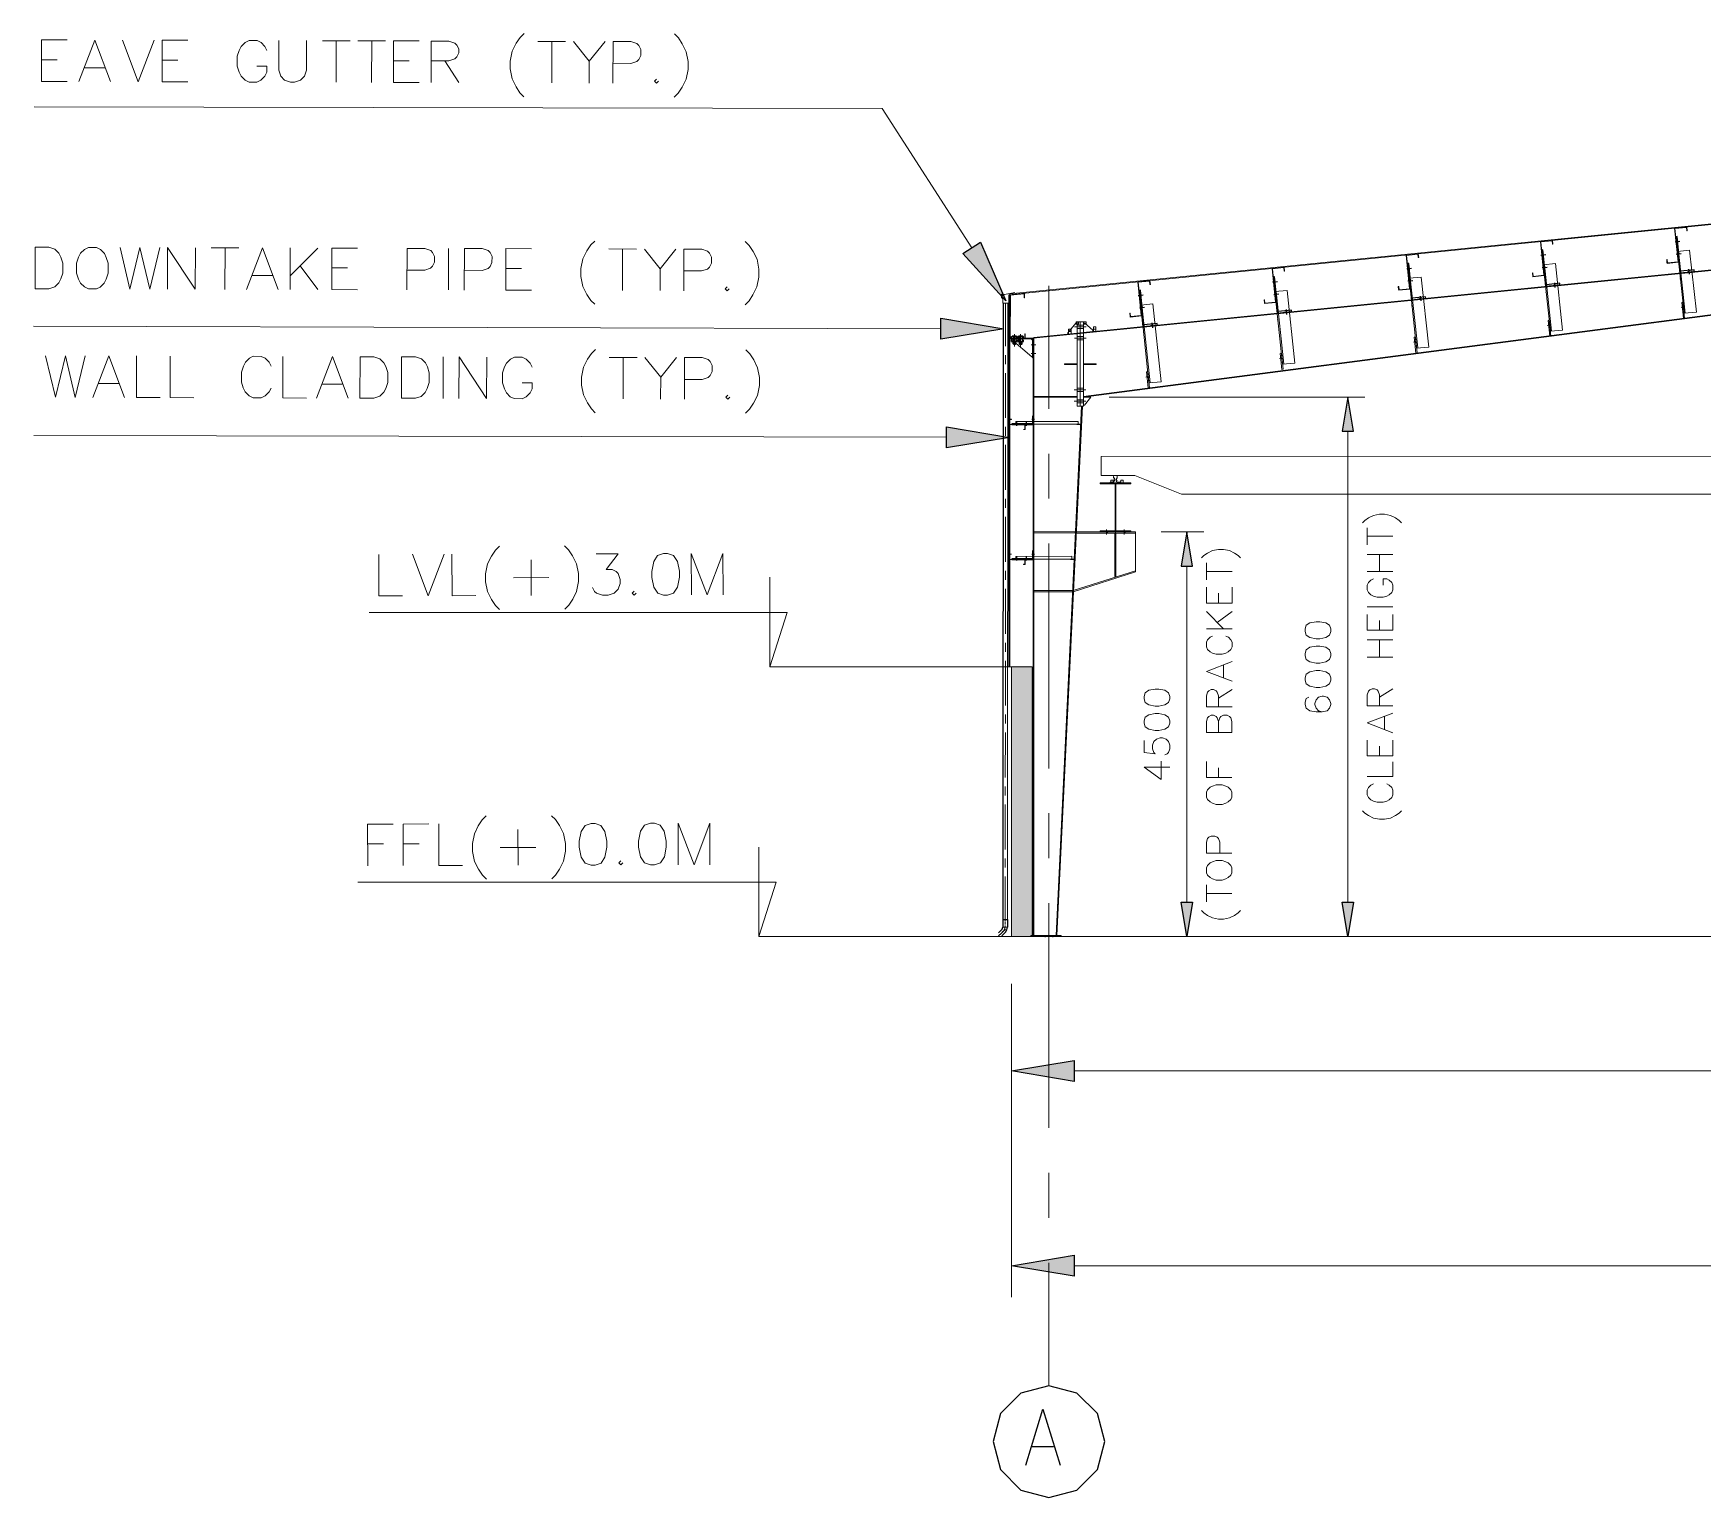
# Model space of a CAD drawing. Header units: millimetres. Extents: x 21 to 390, y 5 to 288.
# Drawn here: x 138.49 to 172.71, y 235.45 to 265.47 of the extents above; entities that cross this region are included whole.
import ezdxf

# ---------------------------------------------------------------- set-up
doc = ezdxf.new("R2010")
doc.units = ezdxf.units.MM
doc.header["$MEASUREMENT"] = 0
doc.layers.get('0').update_dxf_attribs({"linetype": 'CONTINUOUS'})

msp = doc.modelspace()

# ---------------------------------------------------------------- hatches: boundary and pattern name
for color, points in [(3, [(157.909, 261.191), (158.425, 259.989), (157.547, 260.959)]), (3, [(157.095, 259.631), (158.385, 259.413), (157.094, 259.201)]), (3, [(165.321, 257.315), (165.555, 257.315), (165.438, 258.015)]), (3, [(157.211, 257.407), (158.501, 257.19), (157.21, 256.977)]), (3, [(162.021, 254.55), (162.255, 254.55), (162.138, 255.251)]), (1, [(158.547, 252.499), (158.953, 252.499), (158.953, 246.962), (158.547, 246.962)]), (3, [(162.021, 247.657), (162.255, 247.657), (162.138, 246.956)]), (3, [(165.321, 247.657), (165.554, 247.657), (165.438, 246.956)]), (3, [(159.831, 244.417), (159.831, 243.987), (158.541, 244.202)]), (3, [(159.831, 240.421), (159.831, 239.991), (158.541, 240.206)])]:
    msp.add_hatch(color=color).paths.add_polyline_path(points)

# ---------------------------------------------------------------- linework, layer by layer
at = {"color": 2, "linetype": 'Continuous', "lineweight": 15}
for p, q in [((144.414, 265.322), (144.982, 265.32)), ((144.698, 265.321), (144.696, 264.47)), ((145.144, 265.32), (145.712, 265.318)), ((145.428, 265.319), (145.425, 264.467)), ((148.834, 265.309), (149.402, 265.307)), ((149.118, 265.308), (149.116, 264.457)), ((138.655, 264.933), (138.979, 264.932)), ((141.128, 264.926), (141.453, 264.925)), ((145.873, 264.912), (146.197, 264.911)), ((146.927, 264.909), (147.21, 264.462)), ((149.887, 264.9), (149.886, 264.454)), ((139.546, 264.769), (139.952, 264.767)), ((138.654, 264.487), (139.181, 264.486)), ((141.127, 264.48), (141.654, 264.479)), ((145.871, 264.466), (146.399, 264.465)), ((142.135, 261.076), (142.703, 261.075)), ((142.419, 261.076), (142.416, 260.224)), ((143.755, 260.22), (143.757, 261.072)), ((144.325, 261.07), (143.755, 260.504)), ((146.999, 260.211), (147.001, 261.062)), ((150.286, 261.052), (150.853, 261.051)), ((150.57, 261.052), (150.567, 260.2)), ((142.985, 260.506), (143.39, 260.505)), ((143.959, 260.706), (144.322, 260.218)), ((144.607, 260.664), (144.932, 260.663)), ((148.176, 260.653), (148.5, 260.652)), ((151.339, 260.644), (151.338, 260.198)), ((144.606, 260.218), (145.133, 260.216)), ((148.175, 260.207), (148.702, 260.205)), ((146.889, 257.988), (146.892, 258.839)), ((150.298, 258.829), (150.866, 258.828)), ((150.582, 258.829), (150.579, 257.977)), ((151.351, 258.421), (151.35, 257.975)), ((139.834, 258.293), (140.24, 258.291)), ((144.417, 258.279), (144.822, 258.278))]:
    msp.add_line(p, q, dxfattribs=at)
at = {"color": 3, "linetype": 'Continuous', "lineweight": 5}
for p, q in [((155.893, 263.933), (138.506, 263.967)), ((157.728, 261.075), (155.893, 263.933)), ((157.094, 259.416), (138.49, 259.469)), ((159.699, 259.334), (159.863, 259.534)), ((159.863, 259.534), (159.889, 259.534)), ((159.889, 259.534), (159.889, 259.327)), ((160.044, 259.534), (160.018, 259.534)), ((160.018, 259.534), (160.018, 259.34)), ((160.21, 259.385), (160.044, 259.534)), ((159.04, 259.088), (158.948, 259.088)), ((158.977, 259.077), (158.986, 259.098)), ((158.986, 259.077), (159.007, 259.098)), ((159.699, 259.308), (159.699, 259.334)), ((159.889, 259.327), (159.699, 259.308)), ((160.018, 259.34), (160.21, 259.359)), ((160.21, 259.359), (160.21, 259.385)), ((159.04, 258.911), (158.948, 258.911)), ((158.977, 258.9), (158.986, 258.922)), ((158.986, 258.9), (159.007, 258.922)), ((159.001, 258.03), (159.889, 258.03)), ((159.001, 258.016), (159.889, 258.016)), ((160.544, 258.016), (165.788, 258.015)), ((157.21, 257.192), (138.502, 257.225)), ((165.438, 247.657), (165.438, 257.315)), ((160.634, 256.389), (160.634, 256.368)), ((160.639, 256.324), (160.662, 256.36)), ((160.693, 256.41), (160.655, 256.41)), ((160.686, 256.324), (160.709, 256.36)), ((160.713, 256.368), (160.713, 256.389)), ((160.567, 256.255), (160.567, 256.26)), ((160.781, 256.255), (160.567, 256.255)), ((160.573, 256.268), (160.634, 256.275)), ((160.634, 256.275), (160.662, 256.313)), ((160.662, 256.313), (160.662, 256.324)), ((160.686, 256.313), (160.686, 256.324)), ((160.686, 256.275), (160.713, 256.313)), ((160.713, 256.268), (160.774, 256.275)), ((160.781, 256.26), (160.781, 256.255)), ((161.61, 255.251), (162.488, 255.251)), ((162.138, 247.657), (162.138, 254.55)), ((161.681, 246.956), (162.488, 246.956)), ((164.52, 246.956), (165.788, 246.956)), ((158.541, 245.989), (158.541, 243.557)), ((158.541, 245.989), (158.541, 239.561)), ((159.831, 244.202), (195.498, 244.202)), ((233.744, 240.206), (159.831, 240.206))]:
    msp.add_line(p, q, dxfattribs=at)
at = {"color": 5, "linetype": 'Continuous', "lineweight": 5}
for p, q in [((158.492, 260.113), (196.788, 263.943)), ((158.507, 260.13), (196.788, 263.958)), ((158.492, 252.486), (158.492, 260.113)), ((158.507, 252.486), (158.507, 260.13))]:
    msp.add_line(p, q, dxfattribs=at)
at = {"color": 7, "linetype": 'Continuous', "lineweight": 5}
for p, q in [((158.986, 259.222), (196.788, 263.002)), ((158.341, 260.125), (158.347, 260.126)), ((158.341, 260.119), (158.341, 260.125)), ((158.341, 260.119), (158.362, 260.119)), ((158.341, 260.107), (158.341, 260.113)), ((158.341, 260.106), (158.347, 260.107)), ((158.344, 260.126), (158.36, 260.126)), ((158.344, 260.106), (158.36, 260.106)), ((158.347, 260.125), (158.357, 260.126)), ((158.347, 260.107), (158.347, 260.125)), ((158.347, 260.106), (158.357, 260.107)), ((158.347, 260.105), (158.347, 260.106)), ((158.347, 260.106), (158.347, 260.106)), ((158.347, 260.102), (158.357, 260.106)), ((158.347, 260.101), (158.356, 260.105)), ((158.347, 260.104), (158.347, 260.105)), ((158.347, 260.1), (158.357, 260.104)), ((158.347, 260.103), (158.347, 260.104)), ((158.347, 260.102), (158.347, 260.103)), ((158.347, 260.099), (158.356, 260.103)), ((158.347, 260.101), (158.347, 260.102)), ((158.347, 260.098), (158.357, 260.102)), ((158.347, 260.1), (158.347, 260.101)), ((158.347, 260.098), (158.356, 260.101)), ((158.347, 260.099), (158.347, 260.1)), ((158.347, 260.096), (158.357, 260.1)), ((158.347, 260.098), (158.347, 260.099)), ((158.347, 260.096), (158.356, 260.099)), ((158.347, 260.097), (158.347, 260.098)), ((158.347, 260.094), (158.357, 260.098)), ((158.347, 260.096), (158.347, 260.097)), ((158.347, 260.094), (158.355, 260.097)), ((158.347, 260.096), (158.347, 260.096)), ((158.347, 260.094), (158.347, 260.096)), ((158.347, 260.094), (158.352, 260.096)), ((158.347, 260.094), (158.35, 260.096)), ((158.348, 260.103), (158.356, 260.106)), ((158.351, 260.104), (158.357, 260.106)), ((158.353, 260.105), (158.356, 260.106)), ((158.356, 260.105), (158.357, 260.106)), ((158.356, 260.106), (158.357, 260.106)), ((158.356, 260.104), (158.357, 260.105)), ((158.356, 260.103), (158.357, 260.104)), ((158.356, 260.102), (158.357, 260.103)), ((158.356, 260.101), (158.357, 260.102)), ((158.356, 260.1), (158.357, 260.101)), ((158.356, 260.099), (158.357, 260.1)), ((158.356, 260.098), (158.357, 260.099)), ((158.356, 260.098), (158.357, 260.098)), ((158.356, 260.096), (158.357, 260.098)), ((158.356, 260.096), (158.357, 260.096)), ((158.356, 260.094), (158.357, 260.096)), ((158.357, 260.125), (158.362, 260.126)), ((158.357, 260.107), (158.357, 260.125)), ((158.357, 260.106), (158.362, 260.107)), ((158.362, 260.119), (158.362, 260.125)), ((158.362, 260.107), (158.362, 260.113)), ((160.018, 258.016), (178.403, 260.406)), ((172.27, 259.854), (172.346, 259.862)), ((169.528, 259.485), (169.604, 259.493)), ((158.951, 259.186), (158.977, 259.213)), ((158.986, 246.975), (158.986, 259.222)), ((166.784, 259.141), (166.86, 259.149)), ((164.039, 258.808), (164.114, 258.815)), ((161.298, 258.427), (161.374, 258.435)), ((160.018, 258.094), (160.018, 258.094)), ((159.906, 257.445), (159.906, 257.463)), ((160.493, 255.199), (160.493, 255.299)), ((160.854, 255.199), (160.854, 255.299)), ((161.084, 254.43), (161.084, 255.228)), ((159.775, 254.68), (159.775, 254.699)), ((158.541, 252.486), (153.591, 252.486)), ((153.362, 246.956), (236.731, 246.956)), ((158.942, 246.975), (159.561, 246.975)), ((158.942, 246.956), (158.942, 246.975)), ((159.228, 246.956), (159.244, 246.975)), ((159.236, 246.941), (159.236, 246.986)), ((159.379, 246.956), (159.396, 246.975)), ((159.388, 246.941), (159.388, 246.986)), ((159.561, 246.956), (159.561, 246.975))]:
    msp.add_line(p, q, dxfattribs=at)
at = {"color": 6, "linetype": 'Continuous', "lineweight": 5}
for p, q in [((159.001, 259.238), (196.788, 263.017)), ((160.018, 258.028), (178.403, 260.42)), ((159.001, 246.975), (159.001, 259.238)), ((159.954, 258.081), (159.955, 258.081))]:
    msp.add_line(p, q, dxfattribs=at)
at = {"color": 40, "linetype": 'Continuous', "lineweight": 25}
for p, q in [((172.248, 261.205), (172.147, 261.194)), ((169.497, 260.93), (169.396, 260.919)), ((172.274, 260.951), (172.173, 260.94)), ((166.746, 260.654), (166.645, 260.644)), ((169.523, 260.675), (169.421, 260.665)), ((172.426, 260.636), (172.436, 260.538)), ((161.244, 260.104), (161.142, 260.094)), ((163.995, 260.379), (163.894, 260.369)), ((164.021, 260.125), (163.919, 260.115)), ((166.772, 260.4), (166.67, 260.39)), ((169.675, 260.361), (169.685, 260.263)), ((161.269, 259.85), (161.168, 259.84)), ((164.173, 259.81), (164.183, 259.712)), ((166.924, 260.085), (166.934, 259.988)), ((161.422, 259.535), (161.431, 259.437)), ((158.67, 259.26), (158.68, 259.162)), ((158.649, 257.507), (158.649, 257.429)), ((158.843, 257.507), (158.843, 257.429)), ((158.96, 257.562), (159.017, 257.562)), ((158.649, 254.742), (158.649, 254.665)), ((158.843, 254.742), (158.843, 254.665)), ((158.96, 254.797), (159.017, 254.797))]:
    msp.add_line(p, q, dxfattribs=at)
at = {"color": 1, "linetype": 'Continuous', "lineweight": 5}
for p, q in [((172.174, 261.17), (172.205, 261.228)), ((169.422, 260.895), (169.453, 260.953)), ((172.199, 260.916), (172.23, 260.974)), ((166.671, 260.62), (166.702, 260.677)), ((169.448, 260.641), (169.479, 260.698)), ((172.401, 260.579), (172.459, 260.615)), ((161.169, 260.069), (161.2, 260.127)), ((163.92, 260.344), (163.951, 260.402)), ((163.946, 260.09), (163.977, 260.148)), ((166.697, 260.365), (166.728, 260.423)), ((169.65, 260.304), (169.708, 260.34)), ((158.373, 259.941), (158.368, 247.308)), ((158.467, 259.941), (158.462, 247.308)), ((161.195, 259.815), (161.226, 259.873)), ((164.147, 259.754), (164.206, 259.789)), ((166.899, 260.029), (166.957, 260.064)), ((172.299, 259.825), (172.317, 259.89)), ((172.299, 259.825), (172.317, 259.89)), ((161.396, 259.478), (161.455, 259.514)), ((169.557, 259.456), (169.576, 259.521)), ((169.557, 259.456), (169.576, 259.521)), ((158.645, 259.203), (158.704, 259.239)), ((166.813, 259.112), (166.831, 259.177)), ((166.813, 259.112), (166.831, 259.177)), ((164.067, 258.779), (164.086, 258.844)), ((164.067, 258.779), (164.086, 258.844)), ((161.327, 258.398), (161.345, 258.464)), ((161.327, 258.398), (161.345, 258.464)), ((158.628, 257.452), (158.67, 257.471)), ((158.822, 257.452), (158.864, 257.471)), ((158.974, 257.546), (158.986, 257.578)), ((159.913, 257.451), (159.898, 257.457)), ((159.913, 257.451), (159.898, 257.457)), ((158.628, 254.687), (158.67, 254.706)), ((158.822, 254.687), (158.864, 254.706)), ((158.974, 254.781), (158.986, 254.813)), ((159.783, 254.686), (159.767, 254.693)), ((159.783, 254.686), (159.767, 254.693))]:
    msp.add_line(p, q, dxfattribs=at)
at = {"color": 13, "linetype": 'Continuous', "lineweight": 5, "true_color": 0xdd6e6e}
for p, q in [((172.221, 261.005), (172.358, 259.736)), ((166.719, 260.454), (166.872, 259.023)), ((169.47, 260.729), (169.617, 259.367)), ((163.968, 260.179), (164.127, 258.689)), ((161.217, 259.904), (161.387, 258.309)), ((158.633, 257.459), (159.91, 257.463)), ((158.633, 254.694), (159.779, 254.699))]:
    msp.add_line(p, q, dxfattribs=at)
at = {"color": 8, "linetype": 'Continuous', "lineweight": 5}
for p, q in [((172.252, 260.43), (172.254, 260.45)), ((169.501, 260.155), (169.503, 260.175)), ((166.75, 259.88), (166.752, 259.9)), ((163.999, 259.605), (164.001, 259.625)), ((158.497, 259.055), (158.499, 259.075)), ((161.248, 259.33), (161.25, 259.35)), ((158.93, 257.453), (158.938, 257.453)), ((158.93, 254.689), (158.938, 254.689))]:
    msp.add_line(p, q, dxfattribs=at)
at = {"color": 2, "linetype": 'Continuous', "lineweight": 9}
for p, q in [((158.336, 260.117), (158.399, 260.117)), ((158.336, 260.116), (158.399, 260.116)), ((158.399, 260.117), (158.61, 260.162)), ((158.399, 260.116), (158.61, 260.161))]:
    msp.add_line(p, q, dxfattribs=at)
at = {"color": 7, "linetype": 'Continuous', "lineweight": 9}
for p, q in [((158.341, 260.113), (158.362, 260.113)), ((158.347, 260.094), (158.357, 260.094)), ((158.357, 260.094), (158.357, 260.094)), ((159.981, 257.826), (159.457, 246.975))]:
    msp.add_line(p, q, dxfattribs=at)
at = {"color": 8, "linetype": 'Continuous', "lineweight": 9}
for p, q in [((159.312, 257.777), (159.312, 260.295)), ((159.312, 255.933), (159.312, 256.855)), ((159.312, 250.404), (159.312, 255.012)), ((159.312, 248.56), (159.312, 249.482)), ((159.312, 243.031), (159.312, 247.639)), ((159.312, 241.188), (159.312, 242.109)), ((159.312, 237.747), (159.312, 240.266))]:
    msp.add_line(p, q, dxfattribs=at)
at = {"color": 142, "linetype": 'Continuous', "lineweight": 5, "true_color": 0x00a5dd}
for p, q in [((158.376, 259.941), (158.371, 247.308)), ((158.465, 259.941), (158.46, 247.308))]:
    msp.add_line(p, q, dxfattribs=at)
at = {"color": 254, "linetype": 'Continuous', "lineweight": 5, "true_color": 0xdcdcdc}
for p, q in [((158.42, 259.941), (158.42, 259.062)), ((158.42, 258.878), (158.42, 258.693)), ((158.42, 258.509), (158.419, 257.587)), ((158.419, 257.403), (158.419, 257.219)), ((158.419, 257.034), (158.419, 256.113)), ((158.419, 255.928), (158.418, 255.744)), ((158.418, 255.56), (158.418, 254.638)), ((158.418, 254.454), (158.418, 254.269)), ((158.418, 254.085), (158.417, 253.164)), ((158.417, 252.979), (158.417, 252.795)), ((158.417, 252.611), (158.417, 251.689)), ((158.417, 251.505), (158.417, 251.32)), ((158.417, 251.136), (158.416, 250.214)), ((158.416, 250.03), (158.416, 249.846)), ((158.416, 249.661), (158.416, 248.74)), ((158.415, 248.556), (158.415, 248.371)), ((158.415, 248.187), (158.415, 247.308))]:
    msp.add_line(p, q, dxfattribs=at)
at = {"color": 4, "linetype": 'Continuous', "lineweight": 5}
for p, q in [((172.299, 259.825), (172.317, 259.89)), ((169.557, 259.456), (169.576, 259.521)), ((166.813, 259.112), (166.831, 259.177)), ((164.067, 258.779), (164.086, 258.844)), ((161.327, 258.398), (161.345, 258.464)), ((159.913, 257.451), (159.898, 257.457)), ((160.468, 255.27), (160.518, 255.228)), ((160.879, 255.228), (160.829, 255.27)), ((148.693, 254.678), (148.696, 253.948)), ((159.783, 254.686), (159.767, 254.693)), ((148.33, 254.312), (149.059, 254.314)), ((148.424, 249.147), (148.426, 248.417)), ((145.343, 248.854), (145.667, 248.855)), ((146.072, 248.857), (146.397, 248.858)), ((148.06, 248.781), (148.79, 248.784))]:
    msp.add_line(p, q, dxfattribs=at)
at = {"color": 1, "linetype": 'Continuous', "lineweight": 9}
for p, q in [((159.832, 259.454), (160.075, 259.454)), ((159.832, 259.221), (160.075, 259.221)), ((159.826, 258.161), (160.069, 258.161)), ((159.826, 257.929), (160.069, 257.929))]:
    msp.add_line(p, q, dxfattribs=at)
at = {"color": 2, "linetype": 'Continuous', "lineweight": 5}
for p, q in [((159.889, 257.826), (159.889, 259.557)), ((165.838, 254.987), (165.838, 255.338)), ((165.838, 255.162), (166.363, 255.162)), ((162.538, 254.268), (162.538, 254.618)), ((165.838, 254.787), (166.363, 254.787)), ((166.088, 254.437), (166.088, 254.787)), ((162.538, 254.443), (163.064, 254.443)), ((166.363, 254.437), (165.838, 254.437)), ((162.788, 253.793), (162.788, 253.993)), ((163.064, 253.793), (163.064, 254.118)), ((162.538, 253.618), (162.888, 253.267)), ((162.763, 253.392), (163.064, 253.618)), ((166.363, 253.712), (165.838, 253.712)), ((163.064, 253.267), (162.538, 253.267)), ((166.088, 253.236), (166.088, 253.436)), ((166.363, 253.236), (166.363, 253.561)), ((165.838, 253.036), (166.363, 253.036)), ((166.088, 252.686), (166.088, 253.036)), ((166.363, 252.686), (165.838, 252.686)), ((162.888, 252.267), (162.888, 252.517)), ((162.788, 251.841), (163.064, 252.017)), ((166.088, 251.86), (166.363, 252.036)), ((166.188, 251.21), (166.188, 251.46)), ((166.088, 250.66), (166.088, 250.86)), ((166.363, 250.66), (166.363, 250.985)), ((161.262, 250.428), (161.788, 250.428)), ((162.788, 250.215), (162.788, 250.416)), ((162.538, 247.664), (162.538, 248.014)), ((162.538, 247.839), (163.063, 247.839))]:
    msp.add_line(p, q, dxfattribs=at)
at = {"color": 7, "linetype": 'Continuous', "lineweight": 25}
for p, q in [((158.546, 259.259), (158.575, 259.264)), ((158.546, 259.225), (158.546, 259.259)), ((158.546, 259.155), (158.546, 259.189)), ((158.546, 259.15), (158.575, 259.155)), ((158.647, 259.264), (158.56, 259.264)), ((158.647, 259.15), (158.56, 259.15)), ((158.575, 259.259), (158.633, 259.264)), ((158.575, 259.259), (158.575, 259.155)), ((158.575, 259.15), (158.633, 259.155)), ((158.575, 259.143), (158.58, 259.146)), ((158.575, 259.123), (158.628, 259.143)), ((158.575, 259.136), (158.58, 259.143)), ((158.575, 259.133), (158.58, 259.136)), ((158.575, 259.113), (158.628, 259.133)), ((158.575, 259.126), (158.58, 259.133)), ((158.575, 259.122), (158.58, 259.126)), ((158.575, 259.103), (158.628, 259.122)), ((158.575, 259.116), (158.58, 259.122)), ((158.575, 259.112), (158.58, 259.116)), ((158.575, 259.104), (158.596, 259.112)), ((158.575, 259.105), (158.58, 259.112)), ((158.577, 259.146), (158.58, 259.15)), ((158.58, 259.127), (158.633, 259.146)), ((158.58, 259.116), (158.633, 259.136)), ((158.58, 259.106), (158.633, 259.126)), ((158.58, 259.104), (158.612, 259.116)), ((158.58, 259.103), (158.628, 259.105)), ((158.58, 259.098), (158.604, 259.105)), ((158.583, 259.134), (158.628, 259.15)), ((158.597, 259.137), (158.633, 259.15)), ((158.604, 259.098), (158.628, 259.103)), ((158.611, 259.144), (158.628, 259.15)), ((158.625, 259.147), (158.633, 259.15)), ((158.628, 259.144), (158.633, 259.147)), ((158.628, 259.137), (158.633, 259.144)), ((158.628, 259.134), (158.633, 259.137)), ((158.628, 259.127), (158.633, 259.134)), ((158.628, 259.123), (158.633, 259.127)), ((158.628, 259.116), (158.633, 259.123)), ((158.628, 259.113), (158.633, 259.116)), ((158.628, 259.106), (158.633, 259.113)), ((158.628, 259.103), (158.633, 259.106)), ((158.633, 259.259), (158.662, 259.264)), ((158.633, 259.259), (158.633, 259.155)), ((158.633, 259.15), (158.662, 259.155)), ((158.633, 259.147), (158.633, 259.15)), ((158.662, 259.225), (158.662, 259.259)), ((158.662, 259.155), (158.662, 259.189)), ((158.671, 259.259), (158.701, 259.264)), ((158.671, 259.225), (158.671, 259.259)), ((158.671, 259.155), (158.671, 259.189)), ((158.671, 259.15), (158.701, 259.155)), ((158.773, 259.264), (158.686, 259.264)), ((158.773, 259.15), (158.686, 259.15)), ((158.701, 259.259), (158.759, 259.264)), ((158.701, 259.259), (158.701, 259.155)), ((158.701, 259.15), (158.759, 259.155)), ((158.701, 259.143), (158.705, 259.146)), ((158.701, 259.123), (158.754, 259.143)), ((158.701, 259.136), (158.705, 259.143)), ((158.701, 259.133), (158.705, 259.136)), ((158.701, 259.113), (158.754, 259.133)), ((158.701, 259.126), (158.705, 259.133)), ((158.701, 259.122), (158.705, 259.126)), ((158.701, 259.103), (158.754, 259.122)), ((158.701, 259.116), (158.705, 259.122)), ((158.701, 259.112), (158.705, 259.116)), ((158.701, 259.104), (158.721, 259.112)), ((158.701, 259.105), (158.705, 259.112)), ((158.703, 259.146), (158.705, 259.15)), ((158.705, 259.127), (158.759, 259.146)), ((158.705, 259.116), (158.759, 259.136)), ((158.705, 259.106), (158.759, 259.126)), ((158.705, 259.104), (158.738, 259.116)), ((158.705, 259.103), (158.754, 259.105)), ((158.705, 259.098), (158.73, 259.105)), ((158.709, 259.134), (158.754, 259.15)), ((158.723, 259.137), (158.759, 259.15)), ((158.73, 259.098), (158.754, 259.103)), ((158.737, 259.144), (158.754, 259.15)), ((158.751, 259.147), (158.759, 259.15)), ((158.754, 259.144), (158.759, 259.147)), ((158.754, 259.137), (158.759, 259.144)), ((158.754, 259.134), (158.759, 259.137)), ((158.754, 259.127), (158.759, 259.134)), ((158.754, 259.123), (158.759, 259.127)), ((158.754, 259.116), (158.759, 259.123)), ((158.754, 259.113), (158.759, 259.116)), ((158.754, 259.106), (158.759, 259.113)), ((158.754, 259.103), (158.759, 259.106)), ((158.759, 259.259), (158.788, 259.264)), ((158.759, 259.259), (158.759, 259.155)), ((158.759, 259.15), (158.788, 259.155)), ((158.759, 259.147), (158.759, 259.15)), ((158.788, 259.225), (158.788, 259.259)), ((158.788, 259.155), (158.788, 259.189))]:
    msp.add_line(p, q, dxfattribs=at)
at = {"color": 254, "linetype": 'Continuous', "lineweight": 9, "true_color": 0xdcdcdc}
for p, q in [((158.604, 259.053), (158.604, 259.304)), ((158.73, 259.053), (158.73, 259.304)), ((158.384, 247.075), (158.415, 247.15)), ((158.415, 247.308), (158.415, 247.279)), ((158.415, 247.27), (158.415, 247.261)), ((158.415, 247.252), (158.415, 247.206)), ((158.415, 247.196), (158.415, 247.187)), ((158.415, 247.178), (158.415, 247.15)), ((158.309, 247), (158.384, 247.075))]:
    msp.add_line(p, q, dxfattribs=at)
at = {"color": 6, "linetype": 'Continuous', "lineweight": 9}
msp.add_line((159.996, 257.826), (159.472, 246.975), dxfattribs=at)
at = {"color": 8, "linetype": 'Continuous', "lineweight": 5, "true_color": 0x767676}
msp.add_line((160.674, 256.255), (160.674, 254.333), dxfattribs=at)
at = {"color": 2, "linetype": 'Continuous', "lineweight": 25}
for p, q in [((158.276, 247.034), (158.351, 247.108)), ((158.351, 247.108), (158.368, 247.15)), ((158.368, 247.308), (158.368, 247.15)), ((158.368, 247.308), (158.462, 247.308)), ((158.462, 247.308), (158.462, 247.15)), ((158.276, 246.967), (158.343, 247.034)), ((158.343, 246.967), (158.417, 247.042))]:
    msp.add_line(p, q, dxfattribs=at)
at = {"color": 3, "linetype": 'Continuous', "lineweight": 9}
for p, q in [((158.351, 247.042), (158.417, 247.108)), ((158.368, 247.15), (158.462, 247.15))]:
    msp.add_line(p, q, dxfattribs=at)
at = {"color": 3, "linetype": 'Continuous', "lineweight": 25}
msp.add_line((158.97, 236.5), (159.407, 236.5), dxfattribs=at)
at = {"color": 2, "linetype": 'Continuous', "lineweight": 15}
for points in [[(138.654, 264.487), (138.656, 265.339), (139.183, 265.337)], [(139.424, 264.485), (139.751, 265.336), (140.073, 264.483)], [(140.319, 265.334), (140.64, 264.482), (140.967, 265.332)], [(141.127, 264.48), (141.13, 265.332), (141.657, 265.33)], [(143.278, 265.123), (143.238, 265.204), (143.157, 265.285), (143.076, 265.326), (142.914, 265.326), (142.833, 265.286), (142.751, 265.205), (142.71, 265.124), (142.67, 265.003), (142.669, 264.8), (142.709, 264.678), (142.749, 264.597), (142.83, 264.516), (142.911, 264.475), (143.074, 264.474), (143.155, 264.515), (143.236, 264.595), (143.277, 264.676), (143.277, 264.798), (143.074, 264.799)], [(143.522, 265.325), (143.52, 264.716), (143.56, 264.595), (143.641, 264.513), (143.763, 264.472), (143.844, 264.472), (143.966, 264.512), (144.047, 264.593), (144.088, 264.715), (144.09, 265.323)], [(145.871, 264.466), (145.874, 265.318), (146.401, 265.316)], [(146.642, 264.464), (146.644, 265.315), (147.009, 265.314), (147.131, 265.273), (147.171, 265.233), (147.212, 265.152), (147.211, 265.07), (147.171, 264.989), (147.13, 264.949), (147.008, 264.909), (146.643, 264.91)], [(148.551, 265.472), (148.469, 265.391), (148.388, 265.27), (148.306, 265.108), (148.265, 264.905), (148.265, 264.743), (148.305, 264.54), (148.385, 264.378), (148.466, 264.256), (148.547, 264.174)], [(149.564, 265.307), (149.887, 264.9), (150.213, 265.305)], [(150.373, 264.453), (150.375, 265.304), (150.74, 265.303), (150.862, 265.262), (150.902, 265.222), (150.942, 265.141), (150.942, 265.019), (150.901, 264.938), (150.861, 264.897), (150.739, 264.857), (150.374, 264.858)], [(151.633, 265.463), (151.714, 265.382), (151.794, 265.26), (151.875, 265.097), (151.915, 264.894), (151.914, 264.732), (151.873, 264.53), (151.792, 264.368), (151.71, 264.246), (151.629, 264.165)], [(151.265, 264.531), (151.224, 264.491), (151.265, 264.45), (151.305, 264.491)], [(150.002, 261.215), (149.921, 261.135), (149.84, 261.013), (149.758, 260.851), (149.717, 260.649), (149.716, 260.486), (149.756, 260.283), (149.837, 260.121), (149.918, 259.999), (149.999, 259.918)], [(153.084, 261.206), (153.165, 261.125), (153.246, 261.003), (153.326, 260.841), (153.366, 260.638), (153.366, 260.476), (153.325, 260.273), (153.243, 260.111), (153.162, 259.99), (153.08, 259.909)], [(140.27, 261.082), (140.47, 260.23), (140.675, 261.081), (140.875, 260.229), (141.081, 261.08)], [(141.24, 260.227), (141.243, 261.079), (141.808, 260.226), (141.811, 261.077)], [(142.862, 260.223), (143.189, 261.073), (143.511, 260.221)], [(144.606, 260.218), (144.609, 261.069), (145.136, 261.068)], [(146.147, 260.213), (146.15, 261.065), (146.515, 261.064), (146.636, 261.023), (146.676, 260.982), (146.717, 260.901), (146.716, 260.779), (146.676, 260.698), (146.635, 260.658), (146.513, 260.617), (146.148, 260.619)], [(147.323, 260.21), (147.326, 261.061), (147.69, 261.06), (147.812, 261.019), (147.852, 260.978), (147.893, 260.897), (147.892, 260.776), (147.852, 260.695), (147.811, 260.654), (147.689, 260.614), (147.324, 260.615)], [(148.175, 260.207), (148.177, 261.059), (148.704, 261.057)], [(151.016, 261.05), (151.339, 260.644), (151.664, 261.048)], [(151.824, 260.196), (151.827, 261.048), (152.192, 261.047), (152.313, 261.006), (152.354, 260.965), (152.394, 260.884), (152.394, 260.762), (152.353, 260.681), (152.312, 260.641), (152.19, 260.601), (151.825, 260.602)], [(152.716, 260.275), (152.676, 260.234), (152.716, 260.194), (152.757, 260.234)], [(138.741, 258.863), (138.941, 258.011), (139.147, 258.862), (139.347, 258.01), (139.552, 258.861)], [(139.712, 258.009), (140.039, 258.86), (140.361, 258.007)], [(140.607, 258.858), (140.604, 258.006), (141.091, 258.005)], [(141.296, 258.856), (141.293, 258.004), (141.78, 258.003)], [(143.363, 258.647), (143.323, 258.728), (143.242, 258.81), (143.161, 258.85), (142.999, 258.851), (142.918, 258.811), (142.836, 258.73), (142.796, 258.649), (142.755, 258.527), (142.754, 258.324), (142.794, 258.203), (142.835, 258.121), (142.916, 258.04), (142.996, 257.999), (143.159, 257.999), (143.24, 258.039), (143.321, 258.12), (143.362, 258.201)], [(143.607, 258.849), (143.605, 257.998), (144.091, 257.996)], [(144.294, 257.996), (144.621, 258.846), (144.943, 257.994)], [(147.214, 257.987), (147.216, 258.838), (147.781, 257.985), (147.784, 258.837)], [(148.716, 258.631), (148.676, 258.713), (148.595, 258.794), (148.514, 258.835), (148.352, 258.835), (148.27, 258.795), (148.189, 258.714), (148.148, 258.633), (148.107, 258.511), (148.107, 258.309), (148.147, 258.187), (148.187, 258.106), (148.268, 258.024), (148.349, 257.984), (148.511, 257.983), (148.593, 258.023), (148.674, 258.104), (148.715, 258.185), (148.715, 258.307), (148.512, 258.308)], [(150.015, 258.992), (149.933, 258.912), (149.852, 258.79), (149.77, 258.628), (149.729, 258.426), (149.729, 258.263), (149.769, 258.06), (149.849, 257.898), (149.93, 257.776), (150.011, 257.695)], [(151.028, 258.827), (151.351, 258.421), (151.677, 258.825)], [(151.837, 257.973), (151.839, 258.825), (152.204, 258.824), (152.325, 258.783), (152.366, 258.742), (152.406, 258.661), (152.406, 258.539), (152.365, 258.458), (152.324, 258.418), (152.203, 258.378), (151.838, 258.379)], [(153.097, 258.983), (153.177, 258.902), (153.258, 258.78), (153.339, 258.618), (153.379, 258.415), (153.378, 258.253), (153.337, 258.05), (153.256, 257.888), (153.174, 257.767), (153.093, 257.686)], [(152.729, 258.052), (152.688, 258.011), (152.729, 257.971), (152.769, 258.011)]]:
    msp.add_lwpolyline(points, dxfattribs=at)
at = {"color": 20, "linetype": 'Continuous', "lineweight": 5}
for points in [[(172.386, 261.425), (172.379, 261.495), (172.146, 261.471), (172.216, 260.78), (171.984, 260.757), (171.982, 260.772), (171.976, 260.834), (171.983, 260.835), (171.99, 260.765), (172.208, 260.787), (172.138, 261.478), (172.386, 261.503), (172.394, 261.426)], [(169.635, 261.15), (169.628, 261.22), (169.395, 261.196), (169.465, 260.505), (169.232, 260.481), (169.231, 260.497), (169.225, 260.559), (169.232, 260.56), (169.239, 260.49), (169.457, 260.512), (169.387, 261.203), (169.635, 261.228), (169.643, 261.151)], [(166.884, 260.875), (166.877, 260.944), (166.644, 260.921), (166.714, 260.23), (166.481, 260.206), (166.48, 260.222), (166.473, 260.284), (166.481, 260.285), (166.488, 260.215), (166.706, 260.237), (166.636, 260.928), (166.884, 260.953), (166.892, 260.875)], [(164.133, 260.599), (164.126, 260.669), (163.893, 260.646), (163.963, 259.955), (163.73, 259.931), (163.729, 259.947), (163.722, 260.009), (163.73, 260.01), (163.737, 259.94), (163.955, 259.962), (163.885, 260.653), (164.133, 260.678), (164.141, 260.6)], [(161.382, 260.324), (161.375, 260.394), (161.142, 260.371), (161.212, 259.68), (160.979, 259.656), (160.978, 259.672), (160.971, 259.734), (160.979, 259.734), (160.986, 259.665), (161.203, 259.687), (161.133, 260.378), (161.382, 260.403), (161.39, 260.325)], [(158.542, 257.559), (158.51, 257.559), (158.51, 257.454), (158.821, 257.454), (158.821, 257.349), (158.814, 257.349), (158.786, 257.349), (158.786, 257.353), (158.817, 257.353), (158.817, 257.451), (158.507, 257.451), (158.507, 257.562), (158.542, 257.562)], [(158.542, 254.794), (158.51, 254.794), (158.51, 254.689), (158.821, 254.689), (158.821, 254.585), (158.814, 254.585), (158.786, 254.585), (158.786, 254.588), (158.817, 254.588), (158.817, 254.686), (158.507, 254.686), (158.507, 254.797), (158.542, 254.797)]]:
    msp.add_lwpolyline(points, close=True, dxfattribs=at)
at = {"color": 3, "linetype": 'Continuous', "lineweight": -2}
for points in [[(157.909, 261.191), (158.425, 259.989), (157.547, 260.959)], [(157.095, 259.631), (158.385, 259.413), (157.094, 259.201)], [(165.321, 257.315), (165.555, 257.315), (165.438, 258.015)], [(157.211, 257.407), (158.501, 257.19), (157.21, 256.977)], [(162.021, 254.55), (162.255, 254.55), (162.138, 255.251)], [(162.021, 247.657), (162.255, 247.657), (162.138, 246.956)], [(165.321, 247.657), (165.554, 247.657), (165.438, 246.956)], [(159.831, 244.417), (159.831, 243.987), (158.541, 244.202)], [(159.831, 240.421), (159.831, 239.991), (158.541, 240.206)]]:
    msp.add_lwpolyline(points, close=True, dxfattribs=at)
at = {"color": 3, "linetype": 'Continuous', "lineweight": 25}
for points in [[(172.262, 260.595), (172.191, 261.306), (172.166, 261.303), (172.244, 260.562), (172.537, 260.592), (172.536, 260.623)], [(169.511, 260.32), (169.44, 261.031), (169.415, 261.028), (169.493, 260.287), (169.786, 260.317), (169.785, 260.348)], [(164.008, 259.769), (163.938, 260.481), (163.912, 260.478), (163.99, 259.737), (164.284, 259.767), (164.283, 259.797)], [(166.759, 260.044), (166.689, 260.756), (166.663, 260.753), (166.742, 260.012), (167.035, 260.042), (167.034, 260.073)], [(161.257, 259.494), (161.187, 260.205), (161.161, 260.203), (161.239, 259.462), (161.533, 259.492), (161.532, 259.522)], [(158.974, 257.466), (158.553, 257.466), (158.553, 257.452), (158.987, 257.453), (158.986, 257.624), (158.974, 257.625)], [(158.974, 254.701), (158.553, 254.701), (158.553, 254.687), (158.987, 254.689), (158.986, 254.859), (158.974, 254.86)]]:
    msp.add_lwpolyline(points, close=True, dxfattribs=at)
at = {"color": 2, "linetype": 'Continuous', "lineweight": 15}
for points in [[(138.524, 260.235), (138.526, 261.087), (138.81, 261.086), (138.931, 261.045), (139.012, 260.964), (139.053, 260.883), (139.093, 260.761), (139.092, 260.558), (139.051, 260.437), (139.01, 260.356), (138.929, 260.275), (138.807, 260.235)], [(139.621, 261.084), (139.54, 261.044), (139.458, 260.963), (139.418, 260.882), (139.377, 260.76), (139.376, 260.557), (139.416, 260.436), (139.457, 260.354), (139.537, 260.273), (139.618, 260.232), (139.781, 260.232), (139.862, 260.272), (139.943, 260.353), (139.984, 260.434), (140.025, 260.555), (140.025, 260.758), (139.985, 260.88), (139.945, 260.961), (139.864, 261.043), (139.783, 261.083)], [(145.186, 257.993), (145.189, 258.844), (145.473, 258.844), (145.594, 258.803), (145.675, 258.721), (145.715, 258.64), (145.755, 258.518), (145.755, 258.316), (145.714, 258.194), (145.673, 258.113), (145.592, 258.032), (145.47, 257.992)], [(146.038, 257.99), (146.04, 258.842), (146.324, 258.841), (146.446, 258.8), (146.527, 258.719), (146.567, 258.638), (146.607, 258.516), (146.606, 258.313), (146.566, 258.192), (146.525, 258.111), (146.443, 258.03), (146.322, 257.99)]]:
    msp.add_lwpolyline(points, close=True, dxfattribs=at)
at = {"color": 13, "linetype": 'Continuous', "lineweight": 5, "true_color": 0xdd6e6e}
for points in [[(172.585, 259.756), (172.333, 259.734), (172.196, 261.002), (172.447, 261.027)], [(167.099, 259.042), (166.847, 259.021), (166.694, 260.452), (166.945, 260.477)], [(169.843, 259.386), (169.591, 259.364), (169.445, 260.727), (169.696, 260.752)], [(164.353, 258.709), (164.102, 258.687), (163.943, 260.177), (164.194, 260.202)], [(161.613, 258.329), (161.361, 258.307), (161.192, 259.902), (161.443, 259.927)], [(159.91, 257.518), (159.909, 257.457), (158.633, 257.453), (158.633, 257.514)], [(159.78, 254.753), (159.779, 254.693), (158.633, 254.688), (158.633, 254.749)]]:
    msp.add_lwpolyline(points, close=True, dxfattribs=at)
at = {"color": 1, "linetype": 'Continuous', "lineweight": 5}
for points in [[(158.367, 260.116), (158.336, 260.116), (158.336, 260.057), (158.365, 260.028), (158.365, 259.941), (158.507, 259.941), (158.507, 260.115), (158.486, 260.113)], [(158.367, 260.114), (158.338, 260.114), (158.338, 260.058), (158.367, 260.029), (158.367, 259.943), (158.505, 259.943), (158.505, 260.113), (158.487, 260.111)]]:
    msp.add_lwpolyline(points, dxfattribs=at)
for points in [[(158.826, 259.31), (158.814, 259.31), (158.814, 259.225), (158.519, 259.225), (158.522, 260.104), (158.801, 260.132), (158.801, 260.048), (158.813, 260.048), (158.813, 260.145), (158.51, 260.115), (158.507, 259.213), (158.826, 259.213)], [(160.988, 256.255), (160.36, 256.255), (160.36, 256.236), (160.988, 256.236)], [(160.68, 255.27), (160.668, 255.27), (160.668, 256.236), (160.68, 256.236)], [(160.988, 255.251), (160.36, 255.251), (160.36, 255.27), (160.988, 255.27)], [(158.965, 252.486), (158.965, 246.956), (158.541, 246.956), (158.541, 252.486)]]:
    msp.add_lwpolyline(points, close=True, dxfattribs=at)
at = {"color": 30, "linetype": 'Continuous', "lineweight": 5}
for points in [[(172.31, 259.96), (172.343, 259.633), (172.318, 259.631), (172.285, 259.957)], [(169.569, 259.59), (169.602, 259.264), (169.577, 259.261), (169.543, 259.588)], [(166.824, 259.247), (166.857, 258.92), (166.832, 258.918), (166.799, 259.244)], [(164.079, 258.913), (164.112, 258.587), (164.087, 258.584), (164.054, 258.91)], [(161.338, 258.533), (161.372, 258.206), (161.346, 258.204), (161.313, 258.53)], [(159.881, 257.457), (159.96, 257.457), (159.96, 257.451), (159.881, 257.451)], [(159.751, 254.693), (159.83, 254.693), (159.83, 254.686), (159.751, 254.686)]]:
    msp.add_lwpolyline(points, close=True, dxfattribs=at)
at = {"color": 3, "linetype": 'Continuous', "lineweight": 5}
for points in [[(159.715, 259.357), (159.766, 259.357), (159.766, 259.408), (159.715, 259.408)], [(159.868, 259.51), (159.918, 259.51), (159.918, 259.56), (159.868, 259.56)], [(159.868, 259.51), (159.918, 259.51), (159.918, 259.56), (159.868, 259.56)], [(160.02, 259.51), (160.071, 259.51), (160.071, 259.56), (160.02, 259.56)], [(160.02, 259.51), (160.071, 259.51), (160.071, 259.56), (160.02, 259.56)], [(160.223, 259.408), (160.274, 259.408), (160.274, 259.459), (160.223, 259.459)], [(160.223, 259.357), (160.274, 259.357), (160.274, 259.408), (160.223, 259.408)], [(159.715, 259.306), (159.766, 259.306), (159.766, 259.357), (159.715, 259.357)], [(159.631, 258.699), (159.631, 258.683), (159.889, 258.683), (159.889, 258.699)], [(160.277, 258.699), (160.277, 258.683), (160.018, 258.683), (160.018, 258.699)], [(160.038, 257.848), (160.018, 257.848), (160.018, 258.016), (160.161, 258.016), (160.169, 258.016)], [(160.579, 256.258), (160.63, 256.258), (160.63, 256.309), (160.579, 256.309)], [(160.782, 256.258), (160.833, 256.258), (160.833, 256.309), (160.782, 256.309)]]:
    msp.add_lwpolyline(points, close=True, dxfattribs=at)
at = {"color": 2, "linetype": 'Continuous', "lineweight": 5}
for points in [[(159.889, 259.557), (159.889, 257.826), (159.954, 257.826), (159.954, 259.557)], [(193.893, 256.028), (162.032, 256.024), (161.074, 256.41), (160.383, 256.41), (160.383, 256.799), (195.837, 256.803), (195.837, 256.409), (195.463, 256.41)], [(164.562, 253.211), (164.587, 253.136), (164.662, 253.086), (164.787, 253.061), (164.862, 253.061), (164.988, 253.086), (165.063, 253.136), (165.088, 253.211), (165.088, 253.261), (165.063, 253.336), (164.988, 253.386), (164.862, 253.411), (164.787, 253.411), (164.662, 253.386), (164.587, 253.336), (164.562, 253.261)], [(164.562, 252.711), (164.587, 252.636), (164.662, 252.586), (164.787, 252.561), (164.862, 252.561), (164.987, 252.586), (165.063, 252.636), (165.088, 252.711), (165.088, 252.761), (165.063, 252.836), (164.987, 252.886), (164.862, 252.911), (164.787, 252.911), (164.662, 252.886), (164.587, 252.836), (164.562, 252.761)], [(164.562, 252.211), (164.587, 252.136), (164.662, 252.086), (164.787, 252.061), (164.862, 252.061), (164.987, 252.086), (165.063, 252.136), (165.088, 252.211), (165.088, 252.261), (165.063, 252.336), (164.987, 252.386), (164.862, 252.411), (164.787, 252.411), (164.662, 252.386), (164.587, 252.336), (164.562, 252.261)], [(161.262, 251.829), (161.287, 251.754), (161.362, 251.704), (161.488, 251.679), (161.563, 251.679), (161.688, 251.704), (161.763, 251.754), (161.788, 251.829), (161.788, 251.879), (161.763, 251.954), (161.688, 252.004), (161.563, 252.029), (161.488, 252.029), (161.362, 252.004), (161.287, 251.954), (161.262, 251.879)], [(161.262, 251.329), (161.287, 251.254), (161.362, 251.204), (161.488, 251.179), (161.563, 251.179), (161.688, 251.204), (161.763, 251.254), (161.788, 251.329), (161.788, 251.379), (161.763, 251.454), (161.688, 251.504), (161.563, 251.529), (161.488, 251.529), (161.362, 251.504), (161.287, 251.454), (161.262, 251.379)], [(162.538, 249.815), (162.563, 249.765), (162.613, 249.715), (162.663, 249.69), (162.738, 249.665), (162.863, 249.665), (162.938, 249.69), (162.988, 249.715), (163.038, 249.765), (163.063, 249.815), (163.063, 249.915), (163.038, 249.965), (162.988, 250.015), (162.938, 250.04), (162.863, 250.065), (162.738, 250.065), (162.663, 250.04), (162.613, 250.015), (162.563, 249.965), (162.538, 249.915)], [(162.538, 248.264), (162.563, 248.214), (162.613, 248.164), (162.663, 248.139), (162.738, 248.114), (162.863, 248.114), (162.938, 248.139), (162.988, 248.164), (163.038, 248.214), (163.063, 248.264), (163.063, 248.364), (163.038, 248.414), (162.988, 248.464), (162.938, 248.489), (162.863, 248.514), (162.738, 248.514), (162.663, 248.489), (162.613, 248.464), (162.563, 248.414), (162.538, 248.364)]]:
    msp.add_lwpolyline(points, close=True, dxfattribs=at)
at = {"color": 1, "linetype": 'Continuous', "lineweight": 9}
for points in [[(160.018, 259.487), (160.018, 259.42), (159.889, 259.42), (159.889, 259.487)], [(160.018, 259.255), (160.018, 259.187), (159.889, 259.187), (159.889, 259.255)], [(160.018, 258.128), (160.018, 258.195), (159.889, 258.195), (159.889, 258.128)], [(160.018, 257.895), (160.018, 257.962), (159.889, 257.962), (159.889, 257.895)]]:
    msp.add_lwpolyline(points, close=True, dxfattribs=at)
at = {"color": 2, "linetype": 'Continuous', "lineweight": 5}
for points in [[(159.954, 257.895), (159.954, 259.557), (160.018, 259.557), (160.018, 257.826), (159.954, 257.826), (159.954, 257.831)], [(165.738, 255.438), (165.788, 255.488), (165.863, 255.538), (165.963, 255.588), (166.088, 255.613), (166.188, 255.613), (166.313, 255.588), (166.413, 255.538), (166.489, 255.488), (166.539, 255.438)], [(162.438, 254.718), (162.488, 254.768), (162.563, 254.818), (162.663, 254.868), (162.788, 254.893), (162.889, 254.893), (163.014, 254.868), (163.114, 254.818), (163.189, 254.768), (163.239, 254.718)], [(165.963, 254.287), (165.913, 254.262), (165.863, 254.212), (165.838, 254.162), (165.838, 254.062), (165.863, 254.012), (165.913, 253.962), (165.963, 253.937), (166.038, 253.912), (166.163, 253.912), (166.238, 253.937), (166.288, 253.962), (166.338, 254.012), (166.363, 254.062), (166.363, 254.162), (166.338, 254.212), (166.288, 254.262), (166.238, 254.287), (166.163, 254.287), (166.163, 254.162)], [(163.064, 253.793), (162.538, 253.793), (162.538, 254.118)], [(166.363, 253.236), (165.838, 253.236), (165.838, 253.561)], [(162.663, 253.117), (162.613, 253.092), (162.563, 253.042), (162.538, 252.992), (162.538, 252.892), (162.563, 252.842), (162.613, 252.792), (162.663, 252.767), (162.738, 252.742), (162.863, 252.742), (162.938, 252.767), (162.988, 252.792), (163.039, 252.842), (163.064, 252.892), (163.064, 252.992), (163.039, 253.042), (162.989, 253.092), (162.938, 253.117)], [(163.064, 252.192), (162.538, 252.392), (163.064, 252.592)], [(163.064, 251.666), (162.538, 251.666), (162.538, 251.891), (162.563, 251.967), (162.588, 251.992), (162.638, 252.017), (162.688, 252.017), (162.738, 251.992), (162.763, 251.967), (162.788, 251.891), (162.788, 251.666)], [(164.637, 251.86), (164.587, 251.835), (164.562, 251.76), (164.562, 251.71), (164.587, 251.635), (164.662, 251.585), (164.787, 251.56), (164.912, 251.56), (165.012, 251.585), (165.063, 251.635), (165.088, 251.71), (165.088, 251.735), (165.063, 251.81), (165.013, 251.86), (164.937, 251.886), (164.912, 251.886), (164.837, 251.86), (164.787, 251.81), (164.762, 251.735), (164.762, 251.71), (164.787, 251.635), (164.837, 251.585), (164.912, 251.56)], [(166.363, 251.685), (165.838, 251.685), (165.838, 251.91), (165.863, 251.986), (165.888, 252.011), (165.938, 252.036), (165.988, 252.036), (166.038, 252.011), (166.063, 251.986), (166.088, 251.91), (166.088, 251.685)], [(163.063, 251.141), (162.538, 251.141), (162.538, 251.366), (162.563, 251.441), (162.588, 251.466), (162.638, 251.491), (162.688, 251.491), (162.738, 251.466), (162.763, 251.441), (162.788, 251.366)], [(162.788, 251.141), (162.788, 251.366), (162.813, 251.441), (162.838, 251.466), (162.888, 251.491), (162.963, 251.491), (163.013, 251.466), (163.038, 251.441), (163.063, 251.366), (163.063, 251.141)], [(166.363, 251.135), (165.838, 251.335), (166.363, 251.535)], [(161.262, 250.978), (161.262, 250.728), (161.488, 250.703), (161.463, 250.728), (161.437, 250.803), (161.437, 250.878), (161.463, 250.953), (161.513, 251.003), (161.588, 251.028), (161.638, 251.028), (161.713, 251.003), (161.763, 250.953), (161.788, 250.878), (161.788, 250.803), (161.763, 250.728), (161.738, 250.703), (161.688, 250.678)], [(166.363, 250.66), (165.838, 250.66), (165.838, 250.985)], [(161.262, 250.428), (161.613, 250.178), (161.613, 250.553)], [(163.063, 250.215), (162.538, 250.215), (162.538, 250.541)], [(165.838, 250.234), (166.363, 250.234), (166.363, 250.535)], [(165.963, 250.084), (165.913, 250.059), (165.863, 250.009), (165.838, 249.959), (165.838, 249.859), (165.863, 249.809), (165.913, 249.759), (165.963, 249.734), (166.038, 249.709), (166.163, 249.709), (166.238, 249.734), (166.288, 249.759), (166.338, 249.809), (166.363, 249.859), (166.363, 249.959), (166.338, 250.009), (166.288, 250.059), (166.238, 250.084)], [(165.738, 249.534), (165.788, 249.484), (165.863, 249.434), (165.963, 249.384), (166.088, 249.359), (166.188, 249.359), (166.313, 249.384), (166.413, 249.434), (166.488, 249.484), (166.538, 249.534)], [(163.063, 248.665), (162.538, 248.665), (162.538, 248.89), (162.563, 248.965), (162.588, 248.99), (162.638, 249.015), (162.713, 249.015), (162.763, 248.99), (162.788, 248.965), (162.813, 248.89), (162.813, 248.665)], [(162.438, 247.489), (162.488, 247.439), (162.563, 247.389), (162.663, 247.339), (162.788, 247.314), (162.888, 247.314), (163.013, 247.339), (163.113, 247.389), (163.188, 247.439), (163.238, 247.489)]]:
    msp.add_lwpolyline(points, dxfattribs=at)
at = {"color": 7, "linetype": 'Continuous', "lineweight": 5}
for points in [[(158.977, 259.213), (158.527, 259.213), (158.527, 259.222), (158.986, 259.222), (158.986, 258.822), (158.977, 258.822)], [(160.664, 255.228), (160.684, 255.228), (160.684, 254.336), (160.664, 254.336)]]:
    msp.add_lwpolyline(points, close=True, dxfattribs=at)
for points in [[(158.545, 259.213), (158.545, 259.195), (158.959, 258.84), (158.977, 258.84)], [(153.591, 254.321), (153.591, 252.486), (153.946, 253.597), (145.371, 253.597)], [(161.084, 254.455), (159.806, 254.048), (159.806, 254.023), (161.084, 254.43)], [(153.362, 248.79), (153.362, 246.955), (153.717, 248.067), (145.142, 248.067)]]:
    msp.add_lwpolyline(points, dxfattribs=at)
at = {"color": 3, "linetype": 'Continuous', "lineweight": 5}
for points in [[(160.655, 256.41), (160.64, 256.404), (160.634, 256.389)], [(160.634, 256.368), (160.636, 256.363), (160.639, 256.36)], [(160.713, 256.389), (160.707, 256.404), (160.693, 256.41)], [(160.709, 256.36), (160.712, 256.363), (160.713, 256.368)], [(160.567, 256.26), (160.569, 256.265), (160.573, 256.268)], [(160.774, 256.268), (160.779, 256.265), (160.781, 256.26)]]:
    msp.add_lwpolyline(points, dxfattribs=at)
at = {"color": 4, "linetype": 'Continuous', "lineweight": 5}
for points in [[(148.044, 254.96), (147.963, 254.879), (147.882, 254.757), (147.802, 254.594), (147.762, 254.392), (147.762, 254.229), (147.803, 254.027), (147.885, 253.865), (147.966, 253.743), (148.048, 253.662)], [(149.382, 254.964), (149.463, 254.883), (149.545, 254.762), (149.626, 254.6), (149.667, 254.397), (149.668, 254.235), (149.628, 254.032), (149.547, 253.87), (149.467, 253.748), (149.386, 253.666)], [(145.571, 254.791), (145.573, 253.939), (146.06, 253.94)], [(146.26, 254.793), (146.587, 253.942), (146.909, 254.795)], [(147.071, 254.795), (147.074, 253.943), (147.56, 253.945)], [(150.031, 254.804), (150.477, 254.805), (150.235, 254.48), (150.357, 254.48), (150.438, 254.44), (150.478, 254.4), (150.519, 254.278), (150.52, 254.197), (150.479, 254.075), (150.399, 253.994), (150.277, 253.953), (150.155, 253.953), (150.034, 253.993), (149.993, 254.033), (149.952, 254.114)], [(151.98, 253.958), (151.978, 254.809), (152.305, 253.959), (152.626, 254.811), (152.629, 253.96)], [(150.804, 254.036), (150.764, 253.995), (150.804, 253.954), (150.845, 253.995)], [(145.344, 248.408), (145.341, 249.26), (145.868, 249.262)], [(146.074, 248.411), (146.071, 249.262), (146.598, 249.264)], [(146.801, 249.264), (146.804, 248.413), (147.29, 248.414)], [(147.774, 249.429), (147.693, 249.348), (147.612, 249.226), (147.532, 249.064), (147.492, 248.861), (147.492, 248.699), (147.533, 248.496), (147.615, 248.334), (147.696, 248.213), (147.778, 248.132)], [(149.112, 249.433), (149.193, 249.352), (149.275, 249.231), (149.356, 249.069), (149.398, 248.866), (149.398, 248.704), (149.358, 248.501), (149.277, 248.339), (149.197, 248.217), (149.116, 248.136)], [(151.71, 248.427), (151.708, 249.279), (152.035, 248.428), (152.357, 249.281), (152.359, 248.429)], [(150.534, 248.505), (150.494, 248.464), (150.534, 248.424), (150.575, 248.464)]]:
    msp.add_lwpolyline(points, dxfattribs=at)
at = {"color": 6, "linetype": 'Continuous', "lineweight": 5}
for points in [[(158.992, 255.251), (159.847, 255.252), (159.846, 255.229), (158.992, 255.228)], [(158.992, 254.048), (159.791, 254.047), (159.791, 254.024), (158.992, 254.024)]]:
    msp.add_lwpolyline(points, dxfattribs=at)
msp.add_lwpolyline([(161.084, 255.228), (159.861, 255.228), (159.863, 255.251), (161.084, 255.251)], close=True, dxfattribs=at)
at = {"color": 4, "linetype": 'Continuous', "lineweight": 5}
for points in [[(151.41, 254.808), (151.288, 254.767), (151.208, 254.645), (151.168, 254.442), (151.168, 254.32), (151.209, 254.118), (151.291, 253.996), (151.412, 253.956), (151.494, 253.956), (151.615, 253.997), (151.696, 254.119), (151.736, 254.322), (151.735, 254.444), (151.694, 254.646), (151.613, 254.768), (151.491, 254.808)], [(149.924, 249.273), (149.802, 249.233), (149.721, 249.111), (149.681, 248.908), (149.682, 248.786), (149.723, 248.584), (149.804, 248.462), (149.926, 248.422), (150.007, 248.422), (150.129, 248.463), (150.209, 248.585), (150.249, 248.788), (150.249, 248.909), (150.208, 249.112), (150.126, 249.234), (150.005, 249.274)], [(151.14, 249.277), (151.019, 249.236), (150.938, 249.114), (150.898, 248.911), (150.898, 248.79), (150.939, 248.587), (151.021, 248.466), (151.143, 248.426), (151.224, 248.426), (151.345, 248.467), (151.426, 248.589), (151.466, 248.791), (151.466, 248.913), (151.424, 249.116), (151.343, 249.237), (151.221, 249.277)]]:
    msp.add_lwpolyline(points, close=True, dxfattribs=at)
at = {"color": 2, "linetype": 'Continuous', "lineweight": 25}
msp.add_lwpolyline([(158.417, 247.042), (158.45, 247.091), (158.462, 247.15)], dxfattribs=at)
at = {"color": 1, "linetype": 'Continuous', "lineweight": 25}
msp.add_lwpolyline([(160.459, 236.6), (160.305, 237.174), (159.885, 237.594), (159.312, 237.747), (158.738, 237.594), (158.318, 237.174), (158.164, 236.6), (158.318, 236.026), (158.738, 235.606), (159.312, 235.453), (159.885, 235.606), (160.305, 236.026)], close=True, dxfattribs=at)
at = {"color": 3, "linetype": 'Continuous', "lineweight": 25}
msp.add_lwpolyline([(158.839, 236.117), (159.189, 237.264), (159.539, 236.117)], dxfattribs=at)

doc.saveas('drawing.dxf')
